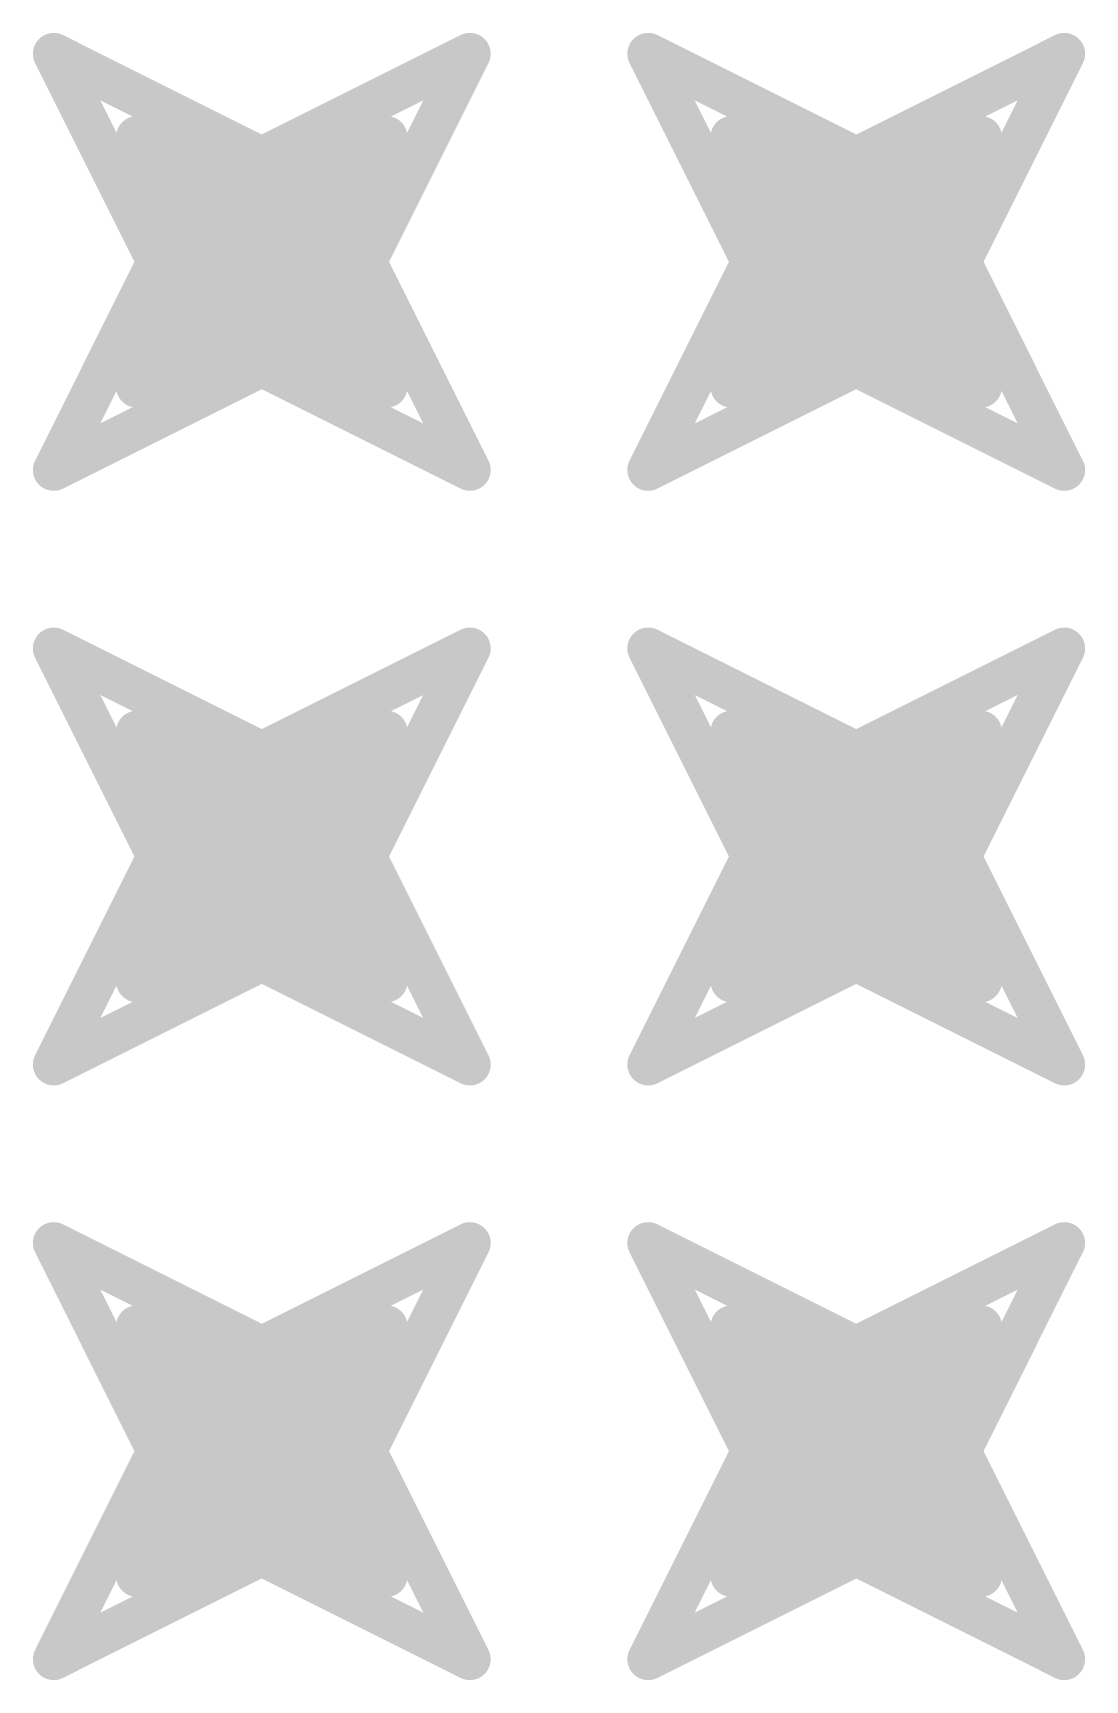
# Model space of a CAD drawing. Header units: inches. Extents: x 0 to 17, y 0 to 4.
# Drawn here: x 1.4317 to 1.5014, y 2.3274 to 2.4364 of the extents above; entities that cross this region are included whole.
import ezdxf

# ---------------------------------------------------------------- set-up
doc = ezdxf.new("R2010")
doc.units = ezdxf.units.IN
doc.header["$MEASUREMENT"] = 0
doc.layers.add('Drill Drawing', color=1, linetype='Continuous')
doc.layers.add('Via Holes', color=16, linetype='Continuous')

msp = doc.modelspace()

# ---------------------------------------------------------------- hatches: boundary and pattern name
at = {"layer": 'Via Holes'}
h = msp.add_hatch(color=7, dxfattribs=at)
edge = h.paths.add_edge_path()
edge.add_arc((1.44685, 2.42126), 0.00787, 0, 360)
h = msp.add_hatch(color=7, dxfattribs=at)
edge = h.paths.add_edge_path()
edge.add_arc((1.48622, 2.42126), 0.00787, 0, 360)
h = msp.add_hatch(color=7, dxfattribs=at)
edge = h.paths.add_edge_path()
edge.add_arc((1.44685, 2.38189), 0.00787, 0, 360)
h = msp.add_hatch(color=7, dxfattribs=at)
edge = h.paths.add_edge_path()
edge.add_arc((1.48622, 2.38189), 0.00787, 0, 360)
h = msp.add_hatch(color=7, dxfattribs=at)
edge = h.paths.add_edge_path()
edge.add_arc((1.44685, 2.34252), 0.00787, 0, 360)
h = msp.add_hatch(color=7, dxfattribs=at)
edge = h.paths.add_edge_path()
edge.add_arc((1.48622, 2.34252), 0.00787, 0, 360)

# ---------------------------------------------------------------- linework, layer by layer
at = {"layer": 'Drill Drawing'}
for points in [[(1.43307, 2.43504, 0.00276, 0.00276, 0), (1.44685, 2.42815, 0.00276, 0.00276, 0)], [(1.43307, 2.43504, 0.00276, 0.00276, 0), (1.43996, 2.42126, 0.00276, 0.00276, 0)], [(1.44685, 2.42815, 0.00276, 0.00276, 0), (1.46063, 2.43504, 0.00276, 0.00276, 0)], [(1.45374, 2.42126, 0.00276, 0.00276, 0), (1.46063, 2.43504, 0.00276, 0.00276, 0)], [(1.47244, 2.43504, 0.00276, 0.00276, 0), (1.48622, 2.42815, 0.00276, 0.00276, 0)], [(1.47244, 2.43504, 0.00276, 0.00276, 0), (1.47933, 2.42126, 0.00276, 0.00276, 0)], [(1.48622, 2.42815, 0.00276, 0.00276, 0), (1.5, 2.43504, 0.00276, 0.00276, 0)], [(1.49311, 2.42126, 0.00276, 0.00276, 0), (1.5, 2.43504, 0.00276, 0.00276, 0)], [(1.43858, 2.42953, 0.00276, 0.00276, 0), (1.44685, 2.42539, 0.00276, 0.00276, 0)], [(1.43858, 2.42953, 0.00276, 0.00276, 0), (1.44272, 2.42126, 0.00276, 0.00276, 0)], [(1.44685, 2.42539, 0.00276, 0.00276, 0), (1.45512, 2.42953, 0.00276, 0.00276, 0)], [(1.45098, 2.42126, 0.00276, 0.00276, 0), (1.45512, 2.42953, 0.00276, 0.00276, 0)], [(1.47795, 2.42953, 0.00276, 0.00276, 0), (1.48622, 2.42539, 0.00276, 0.00276, 0)], [(1.47795, 2.42953, 0.00276, 0.00276, 0), (1.48209, 2.42126, 0.00276, 0.00276, 0)], [(1.48622, 2.42539, 0.00276, 0.00276, 0), (1.49449, 2.42953, 0.00276, 0.00276, 0)], [(1.49035, 2.42126, 0.00276, 0.00276, 0), (1.49449, 2.42953, 0.00276, 0.00276, 0)], [(1.43307, 2.40748, 0.00276, 0.00276, 0), (1.43996, 2.42126, 0.00276, 0.00276, 0)], [(1.43858, 2.41299, 0.00276, 0.00276, 0), (1.44272, 2.42126, 0.00276, 0.00276, 0)], [(1.45098, 2.42126, 0.00276, 0.00276, 0), (1.45512, 2.41299, 0.00276, 0.00276, 0)], [(1.45374, 2.42126, 0.00276, 0.00276, 0), (1.46063, 2.40748, 0.00276, 0.00276, 0)], [(1.47244, 2.40748, 0.00276, 0.00276, 0), (1.47933, 2.42126, 0.00276, 0.00276, 0)], [(1.47795, 2.41299, 0.00276, 0.00276, 0), (1.48209, 2.42126, 0.00276, 0.00276, 0)], [(1.49035, 2.42126, 0.00276, 0.00276, 0), (1.49449, 2.41299, 0.00276, 0.00276, 0)], [(1.49311, 2.42126, 0.00276, 0.00276, 0), (1.5, 2.40748, 0.00276, 0.00276, 0)], [(1.43858, 2.41299, 0.00276, 0.00276, 0), (1.44685, 2.41713, 0.00276, 0.00276, 0)], [(1.44685, 2.41713, 0.00276, 0.00276, 0), (1.45512, 2.41299, 0.00276, 0.00276, 0)], [(1.47795, 2.41299, 0.00276, 0.00276, 0), (1.48622, 2.41713, 0.00276, 0.00276, 0)], [(1.48622, 2.41713, 0.00276, 0.00276, 0), (1.49449, 2.41299, 0.00276, 0.00276, 0)], [(1.43307, 2.40748, 0.00276, 0.00276, 0), (1.44685, 2.41437, 0.00276, 0.00276, 0)], [(1.44685, 2.41437, 0.00276, 0.00276, 0), (1.46063, 2.40748, 0.00276, 0.00276, 0)], [(1.47244, 2.40748, 0.00276, 0.00276, 0), (1.48622, 2.41437, 0.00276, 0.00276, 0)], [(1.48622, 2.41437, 0.00276, 0.00276, 0), (1.5, 2.40748, 0.00276, 0.00276, 0)], [(1.43307, 2.39567, 0.00276, 0.00276, 0), (1.44685, 2.38878, 0.00276, 0.00276, 0)], [(1.43307, 2.39567, 0.00276, 0.00276, 0), (1.43996, 2.38189, 0.00276, 0.00276, 0)], [(1.44685, 2.38878, 0.00276, 0.00276, 0), (1.46063, 2.39567, 0.00276, 0.00276, 0)], [(1.45374, 2.38189, 0.00276, 0.00276, 0), (1.46063, 2.39567, 0.00276, 0.00276, 0)], [(1.47244, 2.39567, 0.00276, 0.00276, 0), (1.48622, 2.38878, 0.00276, 0.00276, 0)], [(1.47244, 2.39567, 0.00276, 0.00276, 0), (1.47933, 2.38189, 0.00276, 0.00276, 0)], [(1.48622, 2.38878, 0.00276, 0.00276, 0), (1.5, 2.39567, 0.00276, 0.00276, 0)], [(1.49311, 2.38189, 0.00276, 0.00276, 0), (1.5, 2.39567, 0.00276, 0.00276, 0)], [(1.43858, 2.39016, 0.00276, 0.00276, 0), (1.44685, 2.38602, 0.00276, 0.00276, 0)], [(1.43858, 2.39016, 0.00276, 0.00276, 0), (1.44272, 2.38189, 0.00276, 0.00276, 0)], [(1.44685, 2.38602, 0.00276, 0.00276, 0), (1.45512, 2.39016, 0.00276, 0.00276, 0)], [(1.45098, 2.38189, 0.00276, 0.00276, 0), (1.45512, 2.39016, 0.00276, 0.00276, 0)], [(1.47795, 2.39016, 0.00276, 0.00276, 0), (1.48622, 2.38602, 0.00276, 0.00276, 0)], [(1.47795, 2.39016, 0.00276, 0.00276, 0), (1.48209, 2.38189, 0.00276, 0.00276, 0)], [(1.48622, 2.38602, 0.00276, 0.00276, 0), (1.49449, 2.39016, 0.00276, 0.00276, 0)], [(1.49035, 2.38189, 0.00276, 0.00276, 0), (1.49449, 2.39016, 0.00276, 0.00276, 0)], [(1.43307, 2.36811, 0.00276, 0.00276, 0), (1.43996, 2.38189, 0.00276, 0.00276, 0)], [(1.43858, 2.37362, 0.00276, 0.00276, 0), (1.44272, 2.38189, 0.00276, 0.00276, 0)], [(1.45098, 2.38189, 0.00276, 0.00276, 0), (1.45512, 2.37362, 0.00276, 0.00276, 0)], [(1.45374, 2.38189, 0.00276, 0.00276, 0), (1.46063, 2.36811, 0.00276, 0.00276, 0)], [(1.47244, 2.36811, 0.00276, 0.00276, 0), (1.47933, 2.38189, 0.00276, 0.00276, 0)], [(1.47795, 2.37362, 0.00276, 0.00276, 0), (1.48209, 2.38189, 0.00276, 0.00276, 0)], [(1.49035, 2.38189, 0.00276, 0.00276, 0), (1.49449, 2.37362, 0.00276, 0.00276, 0)], [(1.49311, 2.38189, 0.00276, 0.00276, 0), (1.5, 2.36811, 0.00276, 0.00276, 0)], [(1.43858, 2.37362, 0.00276, 0.00276, 0), (1.44685, 2.37776, 0.00276, 0.00276, 0)], [(1.44685, 2.37776, 0.00276, 0.00276, 0), (1.45512, 2.37362, 0.00276, 0.00276, 0)], [(1.47795, 2.37362, 0.00276, 0.00276, 0), (1.48622, 2.37776, 0.00276, 0.00276, 0)], [(1.48622, 2.37776, 0.00276, 0.00276, 0), (1.49449, 2.37362, 0.00276, 0.00276, 0)], [(1.43307, 2.36811, 0.00276, 0.00276, 0), (1.44685, 2.375, 0.00276, 0.00276, 0)], [(1.44685, 2.375, 0.00276, 0.00276, 0), (1.46063, 2.36811, 0.00276, 0.00276, 0)], [(1.47244, 2.36811, 0.00276, 0.00276, 0), (1.48622, 2.375, 0.00276, 0.00276, 0)], [(1.48622, 2.375, 0.00276, 0.00276, 0), (1.5, 2.36811, 0.00276, 0.00276, 0)], [(1.43307, 2.3563, 0.00276, 0.00276, 0), (1.44685, 2.34941, 0.00276, 0.00276, 0)], [(1.43307, 2.3563, 0.00276, 0.00276, 0), (1.43996, 2.34252, 0.00276, 0.00276, 0)], [(1.44685, 2.34941, 0.00276, 0.00276, 0), (1.46063, 2.3563, 0.00276, 0.00276, 0)], [(1.45374, 2.34252, 0.00276, 0.00276, 0), (1.46063, 2.3563, 0.00276, 0.00276, 0)], [(1.47244, 2.3563, 0.00276, 0.00276, 0), (1.48622, 2.34941, 0.00276, 0.00276, 0)], [(1.47244, 2.3563, 0.00276, 0.00276, 0), (1.47933, 2.34252, 0.00276, 0.00276, 0)], [(1.48622, 2.34941, 0.00276, 0.00276, 0), (1.5, 2.3563, 0.00276, 0.00276, 0)], [(1.49311, 2.34252, 0.00276, 0.00276, 0), (1.5, 2.3563, 0.00276, 0.00276, 0)], [(1.43858, 2.35079, 0.00276, 0.00276, 0), (1.44685, 2.34665, 0.00276, 0.00276, 0)], [(1.43858, 2.35079, 0.00276, 0.00276, 0), (1.44272, 2.34252, 0.00276, 0.00276, 0)], [(1.44685, 2.34665, 0.00276, 0.00276, 0), (1.45512, 2.35079, 0.00276, 0.00276, 0)], [(1.45098, 2.34252, 0.00276, 0.00276, 0), (1.45512, 2.35079, 0.00276, 0.00276, 0)], [(1.47795, 2.35079, 0.00276, 0.00276, 0), (1.48622, 2.34665, 0.00276, 0.00276, 0)], [(1.47795, 2.35079, 0.00276, 0.00276, 0), (1.48209, 2.34252, 0.00276, 0.00276, 0)], [(1.48622, 2.34665, 0.00276, 0.00276, 0), (1.49449, 2.35079, 0.00276, 0.00276, 0)], [(1.49035, 2.34252, 0.00276, 0.00276, 0), (1.49449, 2.35079, 0.00276, 0.00276, 0)], [(1.43307, 2.32874, 0.00276, 0.00276, 0), (1.43996, 2.34252, 0.00276, 0.00276, 0)], [(1.43858, 2.33425, 0.00276, 0.00276, 0), (1.44272, 2.34252, 0.00276, 0.00276, 0)], [(1.45098, 2.34252, 0.00276, 0.00276, 0), (1.45512, 2.33425, 0.00276, 0.00276, 0)], [(1.45374, 2.34252, 0.00276, 0.00276, 0), (1.46063, 2.32874, 0.00276, 0.00276, 0)], [(1.47244, 2.32874, 0.00276, 0.00276, 0), (1.47933, 2.34252, 0.00276, 0.00276, 0)], [(1.47795, 2.33425, 0.00276, 0.00276, 0), (1.48209, 2.34252, 0.00276, 0.00276, 0)], [(1.49035, 2.34252, 0.00276, 0.00276, 0), (1.49449, 2.33425, 0.00276, 0.00276, 0)], [(1.49311, 2.34252, 0.00276, 0.00276, 0), (1.5, 2.32874, 0.00276, 0.00276, 0)], [(1.43858, 2.33425, 0.00276, 0.00276, 0), (1.44685, 2.33839, 0.00276, 0.00276, 0)], [(1.44685, 2.33839, 0.00276, 0.00276, 0), (1.45512, 2.33425, 0.00276, 0.00276, 0)], [(1.47795, 2.33425, 0.00276, 0.00276, 0), (1.48622, 2.33839, 0.00276, 0.00276, 0)], [(1.48622, 2.33839, 0.00276, 0.00276, 0), (1.49449, 2.33425, 0.00276, 0.00276, 0)], [(1.43307, 2.32874, 0.00276, 0.00276, 0), (1.44685, 2.33563, 0.00276, 0.00276, 0)], [(1.44685, 2.33563, 0.00276, 0.00276, 0), (1.46063, 2.32874, 0.00276, 0.00276, 0)], [(1.47244, 2.32874, 0.00276, 0.00276, 0), (1.48622, 2.33563, 0.00276, 0.00276, 0)], [(1.48622, 2.33563, 0.00276, 0.00276, 0), (1.5, 2.32874, 0.00276, 0.00276, 0)]]:
    msp.add_lwpolyline(points, format="xyseb", dxfattribs=at)
for points in [[(1.43238, 2.43504, 0.00138, 0.00138, 1), (1.43376, 2.43504, 0.00138, 0.00138, 1)], [(1.43238, 2.43504, 0.00138, 0.00138, 1), (1.43376, 2.43504, 0.00138, 0.00138, 1)], [(1.45994, 2.43504, 0.00138, 0.00138, 1), (1.46132, 2.43504, 0.00138, 0.00138, 1)], [(1.45994, 2.43504, 0.00138, 0.00138, 1), (1.46132, 2.43504, 0.00138, 0.00138, 1)], [(1.47175, 2.43504, 0.00138, 0.00138, 1), (1.47313, 2.43504, 0.00138, 0.00138, 1)], [(1.47175, 2.43504, 0.00138, 0.00138, 1), (1.47313, 2.43504, 0.00138, 0.00138, 1)], [(1.49931, 2.43504, 0.00138, 0.00138, 1), (1.50069, 2.43504, 0.00138, 0.00138, 1)], [(1.49931, 2.43504, 0.00138, 0.00138, 1), (1.50069, 2.43504, 0.00138, 0.00138, 1)], [(1.43789, 2.42953, 0.00138, 0.00138, 1), (1.43927, 2.42953, 0.00138, 0.00138, 1)], [(1.43789, 2.42953, 0.00138, 0.00138, 1), (1.43927, 2.42953, 0.00138, 0.00138, 1)], [(1.45443, 2.42953, 0.00138, 0.00138, 1), (1.45581, 2.42953, 0.00138, 0.00138, 1)], [(1.45443, 2.42953, 0.00138, 0.00138, 1), (1.45581, 2.42953, 0.00138, 0.00138, 1)], [(1.47726, 2.42953, 0.00138, 0.00138, 1), (1.47864, 2.42953, 0.00138, 0.00138, 1)], [(1.47726, 2.42953, 0.00138, 0.00138, 1), (1.47864, 2.42953, 0.00138, 0.00138, 1)], [(1.4938, 2.42953, 0.00138, 0.00138, 1), (1.49518, 2.42953, 0.00138, 0.00138, 1)], [(1.4938, 2.42953, 0.00138, 0.00138, 1), (1.49518, 2.42953, 0.00138, 0.00138, 1)], [(1.44616, 2.42815, 0.00138, 0.00138, 1), (1.44754, 2.42815, 0.00138, 0.00138, 1)], [(1.44616, 2.42815, 0.00138, 0.00138, 1), (1.44754, 2.42815, 0.00138, 0.00138, 1)], [(1.48553, 2.42815, 0.00138, 0.00138, 1), (1.48691, 2.42815, 0.00138, 0.00138, 1)], [(1.48553, 2.42815, 0.00138, 0.00138, 1), (1.48691, 2.42815, 0.00138, 0.00138, 1)], [(1.44616, 2.42539, 0.00138, 0.00138, 1), (1.44754, 2.42539, 0.00138, 0.00138, 1)], [(1.44616, 2.42539, 0.00138, 0.00138, 1), (1.44754, 2.42539, 0.00138, 0.00138, 1)], [(1.48553, 2.42539, 0.00138, 0.00138, 1), (1.48691, 2.42539, 0.00138, 0.00138, 1)], [(1.48553, 2.42539, 0.00138, 0.00138, 1), (1.48691, 2.42539, 0.00138, 0.00138, 1)], [(1.43927, 2.42126, 0.00138, 0.00138, 1), (1.44065, 2.42126, 0.00138, 0.00138, 1)], [(1.43927, 2.42126, 0.00138, 0.00138, 1), (1.44065, 2.42126, 0.00138, 0.00138, 1)], [(1.44203, 2.42126, 0.00138, 0.00138, 1), (1.44341, 2.42126, 0.00138, 0.00138, 1)], [(1.44203, 2.42126, 0.00138, 0.00138, 1), (1.44341, 2.42126, 0.00138, 0.00138, 1)], [(1.45029, 2.42126, 0.00138, 0.00138, 1), (1.45167, 2.42126, 0.00138, 0.00138, 1)], [(1.45029, 2.42126, 0.00138, 0.00138, 1), (1.45167, 2.42126, 0.00138, 0.00138, 1)], [(1.45305, 2.42126, 0.00138, 0.00138, 1), (1.45443, 2.42126, 0.00138, 0.00138, 1)], [(1.45305, 2.42126, 0.00138, 0.00138, 1), (1.45443, 2.42126, 0.00138, 0.00138, 1)], [(1.47864, 2.42126, 0.00138, 0.00138, 1), (1.48002, 2.42126, 0.00138, 0.00138, 1)], [(1.47864, 2.42126, 0.00138, 0.00138, 1), (1.48002, 2.42126, 0.00138, 0.00138, 1)], [(1.4814, 2.42126, 0.00138, 0.00138, 1), (1.48278, 2.42126, 0.00138, 0.00138, 1)], [(1.4814, 2.42126, 0.00138, 0.00138, 1), (1.48278, 2.42126, 0.00138, 0.00138, 1)], [(1.48966, 2.42126, 0.00138, 0.00138, 1), (1.49104, 2.42126, 0.00138, 0.00138, 1)], [(1.48966, 2.42126, 0.00138, 0.00138, 1), (1.49104, 2.42126, 0.00138, 0.00138, 1)], [(1.49242, 2.42126, 0.00138, 0.00138, 1), (1.4938, 2.42126, 0.00138, 0.00138, 1)], [(1.49242, 2.42126, 0.00138, 0.00138, 1), (1.4938, 2.42126, 0.00138, 0.00138, 1)], [(1.44616, 2.41713, 0.00138, 0.00138, 1), (1.44754, 2.41713, 0.00138, 0.00138, 1)], [(1.44616, 2.41713, 0.00138, 0.00138, 1), (1.44754, 2.41713, 0.00138, 0.00138, 1)], [(1.48553, 2.41713, 0.00138, 0.00138, 1), (1.48691, 2.41713, 0.00138, 0.00138, 1)], [(1.48553, 2.41713, 0.00138, 0.00138, 1), (1.48691, 2.41713, 0.00138, 0.00138, 1)], [(1.44616, 2.41437, 0.00138, 0.00138, 1), (1.44754, 2.41437, 0.00138, 0.00138, 1)], [(1.44616, 2.41437, 0.00138, 0.00138, 1), (1.44754, 2.41437, 0.00138, 0.00138, 1)], [(1.48553, 2.41437, 0.00138, 0.00138, 1), (1.48691, 2.41437, 0.00138, 0.00138, 1)], [(1.48553, 2.41437, 0.00138, 0.00138, 1), (1.48691, 2.41437, 0.00138, 0.00138, 1)], [(1.43789, 2.41299, 0.00138, 0.00138, 1), (1.43927, 2.41299, 0.00138, 0.00138, 1)], [(1.43789, 2.41299, 0.00138, 0.00138, 1), (1.43927, 2.41299, 0.00138, 0.00138, 1)], [(1.45443, 2.41299, 0.00138, 0.00138, 1), (1.45581, 2.41299, 0.00138, 0.00138, 1)], [(1.45443, 2.41299, 0.00138, 0.00138, 1), (1.45581, 2.41299, 0.00138, 0.00138, 1)], [(1.47726, 2.41299, 0.00138, 0.00138, 1), (1.47864, 2.41299, 0.00138, 0.00138, 1)], [(1.47726, 2.41299, 0.00138, 0.00138, 1), (1.47864, 2.41299, 0.00138, 0.00138, 1)], [(1.4938, 2.41299, 0.00138, 0.00138, 1), (1.49518, 2.41299, 0.00138, 0.00138, 1)], [(1.4938, 2.41299, 0.00138, 0.00138, 1), (1.49518, 2.41299, 0.00138, 0.00138, 1)], [(1.43238, 2.40748, 0.00138, 0.00138, 1), (1.43376, 2.40748, 0.00138, 0.00138, 1)], [(1.43238, 2.40748, 0.00138, 0.00138, 1), (1.43376, 2.40748, 0.00138, 0.00138, 1)], [(1.45994, 2.40748, 0.00138, 0.00138, 1), (1.46132, 2.40748, 0.00138, 0.00138, 1)], [(1.45994, 2.40748, 0.00138, 0.00138, 1), (1.46132, 2.40748, 0.00138, 0.00138, 1)], [(1.47175, 2.40748, 0.00138, 0.00138, 1), (1.47313, 2.40748, 0.00138, 0.00138, 1)], [(1.47175, 2.40748, 0.00138, 0.00138, 1), (1.47313, 2.40748, 0.00138, 0.00138, 1)], [(1.49931, 2.40748, 0.00138, 0.00138, 1), (1.50069, 2.40748, 0.00138, 0.00138, 1)], [(1.49931, 2.40748, 0.00138, 0.00138, 1), (1.50069, 2.40748, 0.00138, 0.00138, 1)], [(1.43238, 2.39567, 0.00138, 0.00138, 1), (1.43376, 2.39567, 0.00138, 0.00138, 1)], [(1.43238, 2.39567, 0.00138, 0.00138, 1), (1.43376, 2.39567, 0.00138, 0.00138, 1)], [(1.45994, 2.39567, 0.00138, 0.00138, 1), (1.46132, 2.39567, 0.00138, 0.00138, 1)], [(1.45994, 2.39567, 0.00138, 0.00138, 1), (1.46132, 2.39567, 0.00138, 0.00138, 1)], [(1.47175, 2.39567, 0.00138, 0.00138, 1), (1.47313, 2.39567, 0.00138, 0.00138, 1)], [(1.47175, 2.39567, 0.00138, 0.00138, 1), (1.47313, 2.39567, 0.00138, 0.00138, 1)], [(1.49931, 2.39567, 0.00138, 0.00138, 1), (1.50069, 2.39567, 0.00138, 0.00138, 1)], [(1.49931, 2.39567, 0.00138, 0.00138, 1), (1.50069, 2.39567, 0.00138, 0.00138, 1)], [(1.43789, 2.39016, 0.00138, 0.00138, 1), (1.43927, 2.39016, 0.00138, 0.00138, 1)], [(1.43789, 2.39016, 0.00138, 0.00138, 1), (1.43927, 2.39016, 0.00138, 0.00138, 1)], [(1.45443, 2.39016, 0.00138, 0.00138, 1), (1.45581, 2.39016, 0.00138, 0.00138, 1)], [(1.45443, 2.39016, 0.00138, 0.00138, 1), (1.45581, 2.39016, 0.00138, 0.00138, 1)], [(1.47726, 2.39016, 0.00138, 0.00138, 1), (1.47864, 2.39016, 0.00138, 0.00138, 1)], [(1.47726, 2.39016, 0.00138, 0.00138, 1), (1.47864, 2.39016, 0.00138, 0.00138, 1)], [(1.4938, 2.39016, 0.00138, 0.00138, 1), (1.49518, 2.39016, 0.00138, 0.00138, 1)], [(1.4938, 2.39016, 0.00138, 0.00138, 1), (1.49518, 2.39016, 0.00138, 0.00138, 1)], [(1.44616, 2.38878, 0.00138, 0.00138, 1), (1.44754, 2.38878, 0.00138, 0.00138, 1)], [(1.44616, 2.38878, 0.00138, 0.00138, 1), (1.44754, 2.38878, 0.00138, 0.00138, 1)], [(1.48553, 2.38878, 0.00138, 0.00138, 1), (1.48691, 2.38878, 0.00138, 0.00138, 1)], [(1.48553, 2.38878, 0.00138, 0.00138, 1), (1.48691, 2.38878, 0.00138, 0.00138, 1)], [(1.44616, 2.38602, 0.00138, 0.00138, 1), (1.44754, 2.38602, 0.00138, 0.00138, 1)], [(1.44616, 2.38602, 0.00138, 0.00138, 1), (1.44754, 2.38602, 0.00138, 0.00138, 1)], [(1.48553, 2.38602, 0.00138, 0.00138, 1), (1.48691, 2.38602, 0.00138, 0.00138, 1)], [(1.48553, 2.38602, 0.00138, 0.00138, 1), (1.48691, 2.38602, 0.00138, 0.00138, 1)], [(1.43927, 2.38189, 0.00138, 0.00138, 1), (1.44065, 2.38189, 0.00138, 0.00138, 1)], [(1.43927, 2.38189, 0.00138, 0.00138, 1), (1.44065, 2.38189, 0.00138, 0.00138, 1)], [(1.44203, 2.38189, 0.00138, 0.00138, 1), (1.44341, 2.38189, 0.00138, 0.00138, 1)], [(1.44203, 2.38189, 0.00138, 0.00138, 1), (1.44341, 2.38189, 0.00138, 0.00138, 1)], [(1.45029, 2.38189, 0.00138, 0.00138, 1), (1.45167, 2.38189, 0.00138, 0.00138, 1)], [(1.45029, 2.38189, 0.00138, 0.00138, 1), (1.45167, 2.38189, 0.00138, 0.00138, 1)], [(1.45305, 2.38189, 0.00138, 0.00138, 1), (1.45443, 2.38189, 0.00138, 0.00138, 1)], [(1.45305, 2.38189, 0.00138, 0.00138, 1), (1.45443, 2.38189, 0.00138, 0.00138, 1)], [(1.47864, 2.38189, 0.00138, 0.00138, 1), (1.48002, 2.38189, 0.00138, 0.00138, 1)], [(1.47864, 2.38189, 0.00138, 0.00138, 1), (1.48002, 2.38189, 0.00138, 0.00138, 1)], [(1.4814, 2.38189, 0.00138, 0.00138, 1), (1.48278, 2.38189, 0.00138, 0.00138, 1)], [(1.4814, 2.38189, 0.00138, 0.00138, 1), (1.48278, 2.38189, 0.00138, 0.00138, 1)], [(1.48966, 2.38189, 0.00138, 0.00138, 1), (1.49104, 2.38189, 0.00138, 0.00138, 1)], [(1.48966, 2.38189, 0.00138, 0.00138, 1), (1.49104, 2.38189, 0.00138, 0.00138, 1)], [(1.49242, 2.38189, 0.00138, 0.00138, 1), (1.4938, 2.38189, 0.00138, 0.00138, 1)], [(1.49242, 2.38189, 0.00138, 0.00138, 1), (1.4938, 2.38189, 0.00138, 0.00138, 1)], [(1.44616, 2.37776, 0.00138, 0.00138, 1), (1.44754, 2.37776, 0.00138, 0.00138, 1)], [(1.44616, 2.37776, 0.00138, 0.00138, 1), (1.44754, 2.37776, 0.00138, 0.00138, 1)], [(1.48553, 2.37776, 0.00138, 0.00138, 1), (1.48691, 2.37776, 0.00138, 0.00138, 1)], [(1.48553, 2.37776, 0.00138, 0.00138, 1), (1.48691, 2.37776, 0.00138, 0.00138, 1)], [(1.44616, 2.375, 0.00138, 0.00138, 1), (1.44754, 2.375, 0.00138, 0.00138, 1)], [(1.44616, 2.375, 0.00138, 0.00138, 1), (1.44754, 2.375, 0.00138, 0.00138, 1)], [(1.48553, 2.375, 0.00138, 0.00138, 1), (1.48691, 2.375, 0.00138, 0.00138, 1)], [(1.48553, 2.375, 0.00138, 0.00138, 1), (1.48691, 2.375, 0.00138, 0.00138, 1)], [(1.43789, 2.37362, 0.00138, 0.00138, 1), (1.43927, 2.37362, 0.00138, 0.00138, 1)], [(1.43789, 2.37362, 0.00138, 0.00138, 1), (1.43927, 2.37362, 0.00138, 0.00138, 1)], [(1.45443, 2.37362, 0.00138, 0.00138, 1), (1.45581, 2.37362, 0.00138, 0.00138, 1)], [(1.45443, 2.37362, 0.00138, 0.00138, 1), (1.45581, 2.37362, 0.00138, 0.00138, 1)], [(1.47726, 2.37362, 0.00138, 0.00138, 1), (1.47864, 2.37362, 0.00138, 0.00138, 1)], [(1.47726, 2.37362, 0.00138, 0.00138, 1), (1.47864, 2.37362, 0.00138, 0.00138, 1)], [(1.4938, 2.37362, 0.00138, 0.00138, 1), (1.49518, 2.37362, 0.00138, 0.00138, 1)], [(1.4938, 2.37362, 0.00138, 0.00138, 1), (1.49518, 2.37362, 0.00138, 0.00138, 1)], [(1.43238, 2.36811, 0.00138, 0.00138, 1), (1.43376, 2.36811, 0.00138, 0.00138, 1)], [(1.43238, 2.36811, 0.00138, 0.00138, 1), (1.43376, 2.36811, 0.00138, 0.00138, 1)], [(1.45994, 2.36811, 0.00138, 0.00138, 1), (1.46132, 2.36811, 0.00138, 0.00138, 1)], [(1.45994, 2.36811, 0.00138, 0.00138, 1), (1.46132, 2.36811, 0.00138, 0.00138, 1)], [(1.47175, 2.36811, 0.00138, 0.00138, 1), (1.47313, 2.36811, 0.00138, 0.00138, 1)], [(1.47175, 2.36811, 0.00138, 0.00138, 1), (1.47313, 2.36811, 0.00138, 0.00138, 1)], [(1.49931, 2.36811, 0.00138, 0.00138, 1), (1.50069, 2.36811, 0.00138, 0.00138, 1)], [(1.49931, 2.36811, 0.00138, 0.00138, 1), (1.50069, 2.36811, 0.00138, 0.00138, 1)], [(1.43238, 2.3563, 0.00138, 0.00138, 1), (1.43376, 2.3563, 0.00138, 0.00138, 1)], [(1.43238, 2.3563, 0.00138, 0.00138, 1), (1.43376, 2.3563, 0.00138, 0.00138, 1)], [(1.45994, 2.3563, 0.00138, 0.00138, 1), (1.46132, 2.3563, 0.00138, 0.00138, 1)], [(1.45994, 2.3563, 0.00138, 0.00138, 1), (1.46132, 2.3563, 0.00138, 0.00138, 1)], [(1.47175, 2.3563, 0.00138, 0.00138, 1), (1.47313, 2.3563, 0.00138, 0.00138, 1)], [(1.47175, 2.3563, 0.00138, 0.00138, 1), (1.47313, 2.3563, 0.00138, 0.00138, 1)], [(1.49931, 2.3563, 0.00138, 0.00138, 1), (1.50069, 2.3563, 0.00138, 0.00138, 1)], [(1.49931, 2.3563, 0.00138, 0.00138, 1), (1.50069, 2.3563, 0.00138, 0.00138, 1)], [(1.43789, 2.35079, 0.00138, 0.00138, 1), (1.43927, 2.35079, 0.00138, 0.00138, 1)], [(1.43789, 2.35079, 0.00138, 0.00138, 1), (1.43927, 2.35079, 0.00138, 0.00138, 1)], [(1.45443, 2.35079, 0.00138, 0.00138, 1), (1.45581, 2.35079, 0.00138, 0.00138, 1)], [(1.45443, 2.35079, 0.00138, 0.00138, 1), (1.45581, 2.35079, 0.00138, 0.00138, 1)], [(1.47726, 2.35079, 0.00138, 0.00138, 1), (1.47864, 2.35079, 0.00138, 0.00138, 1)], [(1.47726, 2.35079, 0.00138, 0.00138, 1), (1.47864, 2.35079, 0.00138, 0.00138, 1)], [(1.4938, 2.35079, 0.00138, 0.00138, 1), (1.49518, 2.35079, 0.00138, 0.00138, 1)], [(1.4938, 2.35079, 0.00138, 0.00138, 1), (1.49518, 2.35079, 0.00138, 0.00138, 1)], [(1.44616, 2.34941, 0.00138, 0.00138, 1), (1.44754, 2.34941, 0.00138, 0.00138, 1)], [(1.44616, 2.34941, 0.00138, 0.00138, 1), (1.44754, 2.34941, 0.00138, 0.00138, 1)], [(1.48553, 2.34941, 0.00138, 0.00138, 1), (1.48691, 2.34941, 0.00138, 0.00138, 1)], [(1.48553, 2.34941, 0.00138, 0.00138, 1), (1.48691, 2.34941, 0.00138, 0.00138, 1)], [(1.44616, 2.34665, 0.00138, 0.00138, 1), (1.44754, 2.34665, 0.00138, 0.00138, 1)], [(1.44616, 2.34665, 0.00138, 0.00138, 1), (1.44754, 2.34665, 0.00138, 0.00138, 1)], [(1.48553, 2.34665, 0.00138, 0.00138, 1), (1.48691, 2.34665, 0.00138, 0.00138, 1)], [(1.48553, 2.34665, 0.00138, 0.00138, 1), (1.48691, 2.34665, 0.00138, 0.00138, 1)], [(1.43927, 2.34252, 0.00138, 0.00138, 1), (1.44065, 2.34252, 0.00138, 0.00138, 1)], [(1.43927, 2.34252, 0.00138, 0.00138, 1), (1.44065, 2.34252, 0.00138, 0.00138, 1)], [(1.44203, 2.34252, 0.00138, 0.00138, 1), (1.44341, 2.34252, 0.00138, 0.00138, 1)], [(1.44203, 2.34252, 0.00138, 0.00138, 1), (1.44341, 2.34252, 0.00138, 0.00138, 1)], [(1.45029, 2.34252, 0.00138, 0.00138, 1), (1.45167, 2.34252, 0.00138, 0.00138, 1)], [(1.45029, 2.34252, 0.00138, 0.00138, 1), (1.45167, 2.34252, 0.00138, 0.00138, 1)], [(1.45305, 2.34252, 0.00138, 0.00138, 1), (1.45443, 2.34252, 0.00138, 0.00138, 1)], [(1.45305, 2.34252, 0.00138, 0.00138, 1), (1.45443, 2.34252, 0.00138, 0.00138, 1)], [(1.47864, 2.34252, 0.00138, 0.00138, 1), (1.48002, 2.34252, 0.00138, 0.00138, 1)], [(1.47864, 2.34252, 0.00138, 0.00138, 1), (1.48002, 2.34252, 0.00138, 0.00138, 1)], [(1.4814, 2.34252, 0.00138, 0.00138, 1), (1.48278, 2.34252, 0.00138, 0.00138, 1)], [(1.4814, 2.34252, 0.00138, 0.00138, 1), (1.48278, 2.34252, 0.00138, 0.00138, 1)], [(1.48966, 2.34252, 0.00138, 0.00138, 1), (1.49104, 2.34252, 0.00138, 0.00138, 1)], [(1.48966, 2.34252, 0.00138, 0.00138, 1), (1.49104, 2.34252, 0.00138, 0.00138, 1)], [(1.49242, 2.34252, 0.00138, 0.00138, 1), (1.4938, 2.34252, 0.00138, 0.00138, 1)], [(1.49242, 2.34252, 0.00138, 0.00138, 1), (1.4938, 2.34252, 0.00138, 0.00138, 1)], [(1.44616, 2.33839, 0.00138, 0.00138, 1), (1.44754, 2.33839, 0.00138, 0.00138, 1)], [(1.44616, 2.33839, 0.00138, 0.00138, 1), (1.44754, 2.33839, 0.00138, 0.00138, 1)], [(1.48553, 2.33839, 0.00138, 0.00138, 1), (1.48691, 2.33839, 0.00138, 0.00138, 1)], [(1.48553, 2.33839, 0.00138, 0.00138, 1), (1.48691, 2.33839, 0.00138, 0.00138, 1)], [(1.44616, 2.33563, 0.00138, 0.00138, 1), (1.44754, 2.33563, 0.00138, 0.00138, 1)], [(1.44616, 2.33563, 0.00138, 0.00138, 1), (1.44754, 2.33563, 0.00138, 0.00138, 1)], [(1.48553, 2.33563, 0.00138, 0.00138, 1), (1.48691, 2.33563, 0.00138, 0.00138, 1)], [(1.48553, 2.33563, 0.00138, 0.00138, 1), (1.48691, 2.33563, 0.00138, 0.00138, 1)], [(1.43789, 2.33425, 0.00138, 0.00138, 1), (1.43927, 2.33425, 0.00138, 0.00138, 1)], [(1.43789, 2.33425, 0.00138, 0.00138, 1), (1.43927, 2.33425, 0.00138, 0.00138, 1)], [(1.45443, 2.33425, 0.00138, 0.00138, 1), (1.45581, 2.33425, 0.00138, 0.00138, 1)], [(1.45443, 2.33425, 0.00138, 0.00138, 1), (1.45581, 2.33425, 0.00138, 0.00138, 1)], [(1.47726, 2.33425, 0.00138, 0.00138, 1), (1.47864, 2.33425, 0.00138, 0.00138, 1)], [(1.47726, 2.33425, 0.00138, 0.00138, 1), (1.47864, 2.33425, 0.00138, 0.00138, 1)], [(1.4938, 2.33425, 0.00138, 0.00138, 1), (1.49518, 2.33425, 0.00138, 0.00138, 1)], [(1.4938, 2.33425, 0.00138, 0.00138, 1), (1.49518, 2.33425, 0.00138, 0.00138, 1)], [(1.43238, 2.32874, 0.00138, 0.00138, 1), (1.43376, 2.32874, 0.00138, 0.00138, 1)], [(1.43238, 2.32874, 0.00138, 0.00138, 1), (1.43376, 2.32874, 0.00138, 0.00138, 1)], [(1.45994, 2.32874, 0.00138, 0.00138, 1), (1.46132, 2.32874, 0.00138, 0.00138, 1)], [(1.45994, 2.32874, 0.00138, 0.00138, 1), (1.46132, 2.32874, 0.00138, 0.00138, 1)], [(1.47175, 2.32874, 0.00138, 0.00138, 1), (1.47313, 2.32874, 0.00138, 0.00138, 1)], [(1.47175, 2.32874, 0.00138, 0.00138, 1), (1.47313, 2.32874, 0.00138, 0.00138, 1)], [(1.49931, 2.32874, 0.00138, 0.00138, 1), (1.50069, 2.32874, 0.00138, 0.00138, 1)], [(1.49931, 2.32874, 0.00138, 0.00138, 1), (1.50069, 2.32874, 0.00138, 0.00138, 1)]]:
    msp.add_lwpolyline(points, format="xyseb", close=True, dxfattribs=at)

doc.saveas('drawing.dxf')
